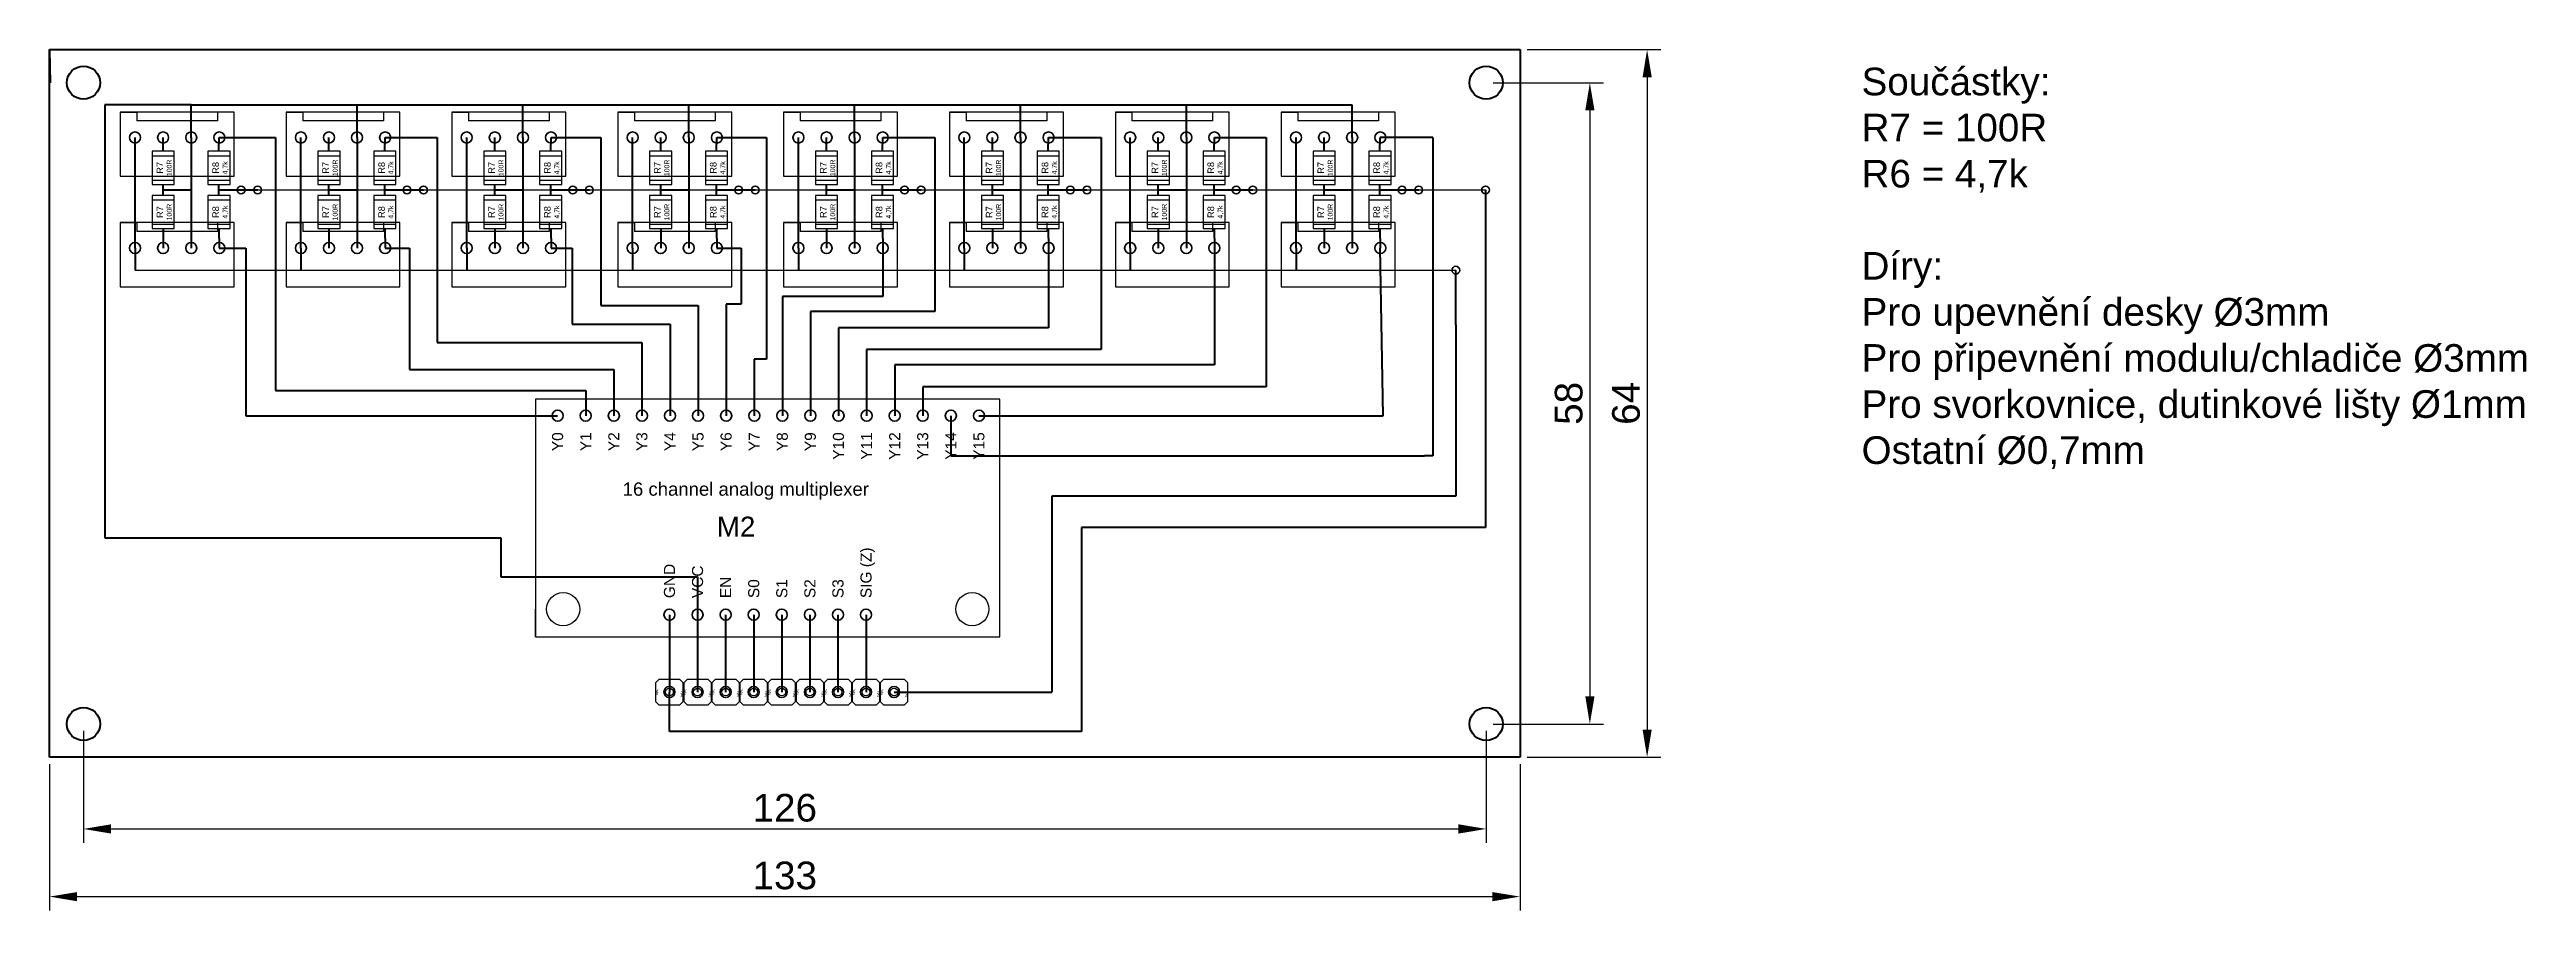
# Paper-space layout 'Layout1' of a CAD drawing. Header units: millimetres. Extents: x 8 to 232, y 110 to 188.
import ezdxf
from ezdxf.enums import TextEntityAlignment as Align

# ---------------------------------------------------------------- set-up
doc = ezdxf.new("R2010")
doc.units = ezdxf.units.MM
for name, color, linetype, lineweight in [('Cesty', 90, 'Continuous', 106), ('Deska', 10, 'Continuous', 70), ('Díry', 106, 'Continuous', 35), ('Díry-šrouby', 10, 'Continuous', 70)]:
    doc.layers.add(name, color=color, linetype=linetype, lineweight=lineweight)
for name, color, linetype in [('Drátové propojky', 172, 'Continuous'), ('Díry-poznámky', 40, 'Continuous'), ('SMD součástky', 172, 'Continuous'), ('Součástky', 212, 'Continuous')]:
    doc.layers.add(name, color=color, linetype=linetype)
doc.layers.add('Poznámky', color=7, linetype='Continuous', lineweight=70, true_color=0xe98707)
doc.styles.get("Standard").update_dxf_attribs({"font": 'arial.ttf'})
doc.dimstyles.new('ISO-25', dxfattribs={"dimtxt": 2.5, "dimasz": 2.5, "dimexe": 1.25, "dimexo": 0.625, "dimtad": 1, "dimtxsty": 'Standard', "dimcen": 2.5, "dimadec": 0, "dimazin": 0, "dimtfac": 1, "dimtmove": 0, "dimatfit": 3, "dimfxl": 1, "dimarcsym": 0})

# ---------------------------------------------------------------- blocks, each defined once
blk = doc.blocks.new('*U152')
blk.add_circle((0, 0), 0.5)
blk = doc.blocks.new('*U153')
at = {"color": 0, "linetype": 'ByBlock', "lineweight": -2, "transparency": 16777216}
for p in [(-17.78, 0), (-15.24, 0), (-12.7, 0), (-10.16, 0), (-7.62, 0), (-5.08, 0), (-2.54, 0), (0, 0)]:
    blk.add_blockref('*U152', p, dxfattribs=at)
blk = doc.blocks.new('*U154')
blk.add_circle((0, 0), 0.5)
blk = doc.blocks.new('*U155')
at = {"color": 0, "linetype": 'ByBlock', "lineweight": -2, "transparency": 16777216}
for p in [(0, 0), (2.54, 0), (5.08, 0), (7.62, 0), (10.16, 0), (12.7, 0), (15.24, 0), (17.78, 0), (20.32, 0), (22.86, 0), (25.4, 0), (27.94, 0), (30.48, 0), (33.02, 0), (35.56, 0), (38.1, 0)]:
    blk.add_blockref('*U154', p, dxfattribs=at)
blk = doc.blocks.new('16-ch-analog-multiplexer')
for p, q in [((42, 21.5), (0, 21.5)), ((0, 21.5), (0, 0)), ((0, 21.5), (0, 20)), ((42, 0), (42, 21.5)), ((0, 0), (0, 2.5)), ((0, 0), (0, 2)), ((0, 0), (42, 0))]:
    blk.add_line(p, q)
for centre in [(2.5, 2.5), (39.5, 2.5)]:
    blk.add_circle(centre, 1.5)
for name, p in [('*U155', (2, 20)), ('*U153', (29.89, 2))]:
    blk.add_blockref(name, p)
at = {"char_height": 1, "rotation": 90}
for s, width, insert, attachment_point in [('Y0', 2.1173, (2, 18.5), 6), ('Y1', 2.1173, (4.54, 18.5), 6), ('Y2', 2.1173, (7.08, 18.5), 6), ('Y3', 2.1173, (9.62, 18.5), 6), ('Y4', 2.1173, (12.16, 18.5), 6), ('Y5', 2.1173, (14.7, 18.5), 6), ('Y6', 2.1173, (17.24, 18.5), 6), ('Y7', 2.1173, (19.78, 18.5), 6), ('Y8', 2.1173, (22.32, 18.5), 6), ('Y9', 2.1173, (24.86, 18.5), 6), ('Y10', 2.1173, (27.4, 18.5), 6), ('Y11', 2.1173, (29.94, 18.5), 6), ('Y12', 2.1173, (32.48, 18.5), 6), ('Y13', 2.1173, (35.02, 18.5), 6), ('Y14', 2.1173, (37.56, 18.5), 6), ('Y15', 2.1173, (40.1, 18.5), 6), ('SIG (Z)', 4.8487, (29.39, 3.5), 1), ('GND', 2.1173, (11.61, 3.5), 1), ('VCC', 2.1173, (14.15, 3.5), 1), ('EN', 2.1173, (16.69, 3.5), 1), ('S0', 2.1173, (19.23, 3.5), 1), ('S1', 2.1173, (21.77, 3.5), 1), ('S2', 2.1173, (24.31, 3.5), 1), ('S3', 2.1173, (26.85, 3.5), 1)]:
    blk.add_mtext_dynamic_manual_height_columns(s, width=width, gutter_width=9, heights=[0], dxfattribs=dict(at, insert=insert, attachment_point=attachment_point))
at = {"insert": (7.88, 13.96), "char_height": 1.2, "attachment_point": 1}
blk.add_mtext_dynamic_manual_height_columns('16 channel analog multiplexer', width=28.0301, gutter_width=9, heights=[0], dxfattribs=at)
blk.add_attdef('CISLO', (16.39, 9.07), '', height=1.8)
blk = doc.blocks.new('*U157')
blk.add_circle((0, 0), 0.5)
blk = doc.blocks.new('*U158')
at = {"color": 0, "linetype": 'ByBlock', "lineweight": -2, "transparency": 16777216}
for p in [(-7.62, 0), (-5.08, 0), (-2.54, 0), (0, 0)]:
    blk.add_blockref('*U157', p, dxfattribs=at)
blk = doc.blocks.new('4-pin-fan-connector')
for p, q in [((8.96, 2.3), (-1.34, 2.3)), ((-1.34, 2.3), (-1.34, -3.5)), ((-1.34, 2.3), (0.16, 2.3)), ((0.16, 2.3), (0.16, 1.5)), ((8.96, 2.3), (7.46, 2.3)), ((7.46, 2.3), (7.46, 1.5)), ((8.96, -3.5), (8.96, 2.3)), ((7.46, 1.5), (0.16, 1.5)), ((8.96, -3.5), (8.96, 0)), ((-1.34, -3.5), (8.96, -3.5))]:
    blk.add_line(p, q)
blk.add_blockref('*U158', (7.62, 0))
blk = doc.blocks.new('*U399')
at = {"layer": 'Součástky', "rotation": 180}
blk.add_blockref('4-pin-fan-connector', (3.81, -0.6), dxfattribs=at)
blk = doc.blocks.new('*U400')
at = {"layer": 'Součástky', "color": 0, "linetype": 'ByBlock', "lineweight": -2, "transparency": 16777216}
for p in [(0, 10), (15, 10), (30, 10), (45, 10), (60, 10), (75, 10), (90, 10), (105, 10), (0, 0), (15, 0), (30, 0), (45, 0), (60, 0), (75, 0), (90, 0), (105, 0)]:
    blk.add_blockref('*U399', p, dxfattribs=at)
blk = doc.blocks.new('Rezistor SMD')
for p, q in [((2.8, 1), (-0.2, 1)), ((-0.2, 1), (-0.2, -1)), ((0.2, 1), (0.2, -1)), ((2.8, 1), (2.3, 1)), ((2.8, 1), (2.4, 1)), ((2.4, 1), (2.4, -1)), ((2.8, -1), (2.8, 1)), ((-0.2, -1), (2.8, -1))]:
    blk.add_line(p, q)
for tag, height, p in [('R', 0.6, (1.3, 0)), ('VALUE', 0.45, (1.3, -0.78))]:
    blk.add_attdef(tag, text='', height=height).set_placement(p, align=Align.CENTER)
blk = doc.blocks.new('*U401')
at = {"layer": 'SMD součástky', "rotation": 90}
for p, values in [((-1.24, -1.3), {'R': 'R7', 'VALUE': '100R'}), ((3.81, -1.3), {'R': 'R8', 'VALUE': '4,7k'})]:
    blk.add_blockref('Rezistor SMD', p, dxfattribs=at).add_auto_attribs(values)
blk = doc.blocks.new('*U402')
at = {"layer": 'Součástky', "color": 0, "linetype": 'ByBlock', "lineweight": -2, "transparency": 16777216}
for p in [(0, 0), (15, 0), (30, 0), (45, 0), (60, 0), (75, 0), (90, 0), (105, 0), (0, -4), (15, -4), (30, -4), (45, -4), (60, -4), (75, -4), (90, -4), (105, -4)]:
    blk.add_blockref('*U401', p, dxfattribs=at)
blk = doc.blocks.new('*U383')
at = {"layer": 'Cesty'}
for p, q in [((1.27, 5), (1.27, -5)), ((-1.27, 0.26), (1.27, 0.26))]:
    blk.add_line(p, q, dxfattribs=at)
blk = doc.blocks.new('*U384')
at = {"layer": 'Cesty', "color": 0, "linetype": 'ByBlock', "lineweight": -2, "transparency": 16777216}
for p in [(0, 0), (15, 0), (30, 0), (45, 0), (60, 0), (75, 0), (90, 0), (105, 0)]:
    blk.add_blockref('*U383', p, dxfattribs=at)
blk = doc.blocks.new('*U385')
at = {"layer": 'Cesty'}
for p, q in [((-3.81, -5), (-3.81, 5)), ((-1.27, 3.76), (-1.27, 5)), ((3.78, 3.76), (3.81, 5)), ((-1.27, -3.24), (-1.27, -5)), ((3.78, -3.24), (3.81, -5))]:
    blk.add_line(p, q, dxfattribs=at)
blk = doc.blocks.new('*U386')
at = {"layer": 'Cesty', "color": 0, "linetype": 'ByBlock', "lineweight": -2, "transparency": 16777216}
for p in [(0, 0), (15, 0), (30, 0), (45, 0), (60, 0), (75, 0), (90, 0), (105, 0)]:
    blk.add_blockref('*U385', p, dxfattribs=at)
blk = doc.blocks.new('*U387')
at = {"layer": 'Cesty'}
for p, q in [((-1.925, 0), (0.075, 0)), ((0.075, 0), (1.575, 0))]:
    blk.add_line(p, q, dxfattribs=at)
at = {"layer": 'Díry'}
for centre in [(0.075, 0), (1.575, 0)]:
    blk.add_circle(centre, 0.35, dxfattribs=at)
blk = doc.blocks.new('*U388')
at = {"layer": 'Díry', "color": 0, "linetype": 'ByBlock', "lineweight": -2, "transparency": 16777216}
for p in [(0, 0), (15, 0), (30, 0), (45, 0), (60, 0), (75, 0), (90, 0), (105, 0)]:
    blk.add_blockref('*U387', p, dxfattribs=at)
blk = doc.blocks.new('*U389')
at = {"layer": 'Drátové propojky'}
blk.add_line((-6.75, 0), (6.75, 0), dxfattribs=at)
blk = doc.blocks.new('*U390')
at = {"layer": 'Drátové propojky', "color": 0, "linetype": 'ByBlock', "lineweight": -2, "transparency": 16777216}
for p in [(0, 0), (15, 0), (30, 0), (45, 0), (60, 0), (75, 0), (90, 0)]:
    blk.add_blockref('*U389', p, dxfattribs=at)
blk = doc.blocks.new('*U391')
at = {"layer": 'Cesty'}
blk.add_line((0, -1.48), (0, 1.48), dxfattribs=at)
blk = doc.blocks.new('*U392')
at = {"layer": 'Cesty', "color": 0, "linetype": 'ByBlock', "lineweight": -2, "transparency": 16777216}
for p in [(0, 0), (15, 0), (30, 0), (45, 0), (60, 0), (75, 0), (90, 0), (105, 0)]:
    blk.add_blockref('*U391', p, dxfattribs=at)
blk = doc.blocks.new('*U393')
at = {"layer": 'Cesty'}
blk.add_line((0, 1), (0, -1), dxfattribs=at)
blk = doc.blocks.new('*U394')
at = {"layer": 'Cesty', "color": 0, "linetype": 'ByBlock', "lineweight": -2, "transparency": 16777216}
for p in [(0, 0), (15, 0), (30, 0), (45, 0), (60, 0), (75, 0), (90, 0), (105, 0)]:
    blk.add_blockref('*U393', p, dxfattribs=at)
blk = doc.blocks.new('Oboustraný kolík přímý (1pin)')
for p, q in [((-2.5, -0.3), (-2.2, 0)), ((-0.3, 0), (-2.2, 0)), ((-0.3, 0), (0, -0.3)), ((-2.5, -0.3), (-2.5, -2)), ((-2.5, -2), (-2.2, -2.3)), ((0, -2), (-0.3, -2.3)), ((0, -2), (0, -0.3)), ((-2.2, -2.3), (-0.3, -2.3))]:
    blk.add_line(p, q)
blk.add_circle((-1.25, -1.15), 0.35)
at = {"char_height": 0.2, "attachment_point": 1}
for insert, rotation in [((-2.24, -0.84), 270), ((-0.24, -1.61), 90)]:
    blk.add_mtext_dynamic_manual_height_columns('řada', width=0.3606, gutter_width=12.5, heights=[0], dxfattribs=dict(at, insert=insert, rotation=rotation))
blk = doc.blocks.new('Oboustraný kolík přímý')
at = {"layer": 'Součástky'}
blk.add_blockref('Oboustraný kolík přímý (1pin)', (0, 0), dxfattribs=at)
blk = doc.blocks.new('*U395')
at = {"layer": 'Cesty'}
blk.add_blockref('Oboustraný kolík přímý', (1.25, 1.15), dxfattribs=at)
blk = doc.blocks.new('*U396')
at = {"layer": 'Cesty', "color": 0, "linetype": 'ByBlock', "lineweight": -2, "transparency": 16777216}
for p in [(0, 0), (2.54, 0), (5.08, 0), (7.62, 0), (10.16, 0), (12.7, 0), (15.24, 0), (17.78, 0), (20.32, 0)]:
    blk.add_blockref('*U395', p, dxfattribs=at)
blk = doc.blocks.new('*U403')
at = {"layer": 'Díry'}
blk.add_circle((0, 0), 0.5, dxfattribs=at)
blk = doc.blocks.new('*U404')
at = {"layer": 'Díry', "color": 0, "linetype": 'ByBlock', "lineweight": -2, "transparency": 16777216}
for p in [(0, 0), (2.54, 0), (5.08, 0), (7.62, 0), (0, -10), (2.54, -10), (5.08, -10), (7.62, -10)]:
    blk.add_blockref('*U403', p, dxfattribs=at)
blk = doc.blocks.new('*U397')
at = {"layer": 'Díry'}
blk.add_blockref('*U404', (0, 0), dxfattribs=at)
blk = doc.blocks.new('*U398')
at = {"layer": 'Díry', "color": 0, "linetype": 'ByBlock', "lineweight": -2, "transparency": 16777216}
for p in [(0, 0), (15, 0), (30, 0), (45, 0), (60, 0), (75, 0), (90, 0), (105, 0)]:
    blk.add_blockref('*U397', p, dxfattribs=at)
blk = doc.blocks.new('*D405')
at = {"layer": 'Defpoints', "color": 0, "lineweight": 0, "transparency": 16777216}
for p in [(138.1, 184.67), (138.1, 126.67), (147.48, 126.67)]:
    blk.add_point(p, dxfattribs=at)
at = {"layer": 'Poznámky', "color": 0, "lineweight": -2, "transparency": 16777216}
for p, q in [((138.73, 184.67), (148.73, 184.67)), ((147.48, 182.17), (147.48, 129.17)), ((138.73, 126.67), (148.73, 126.67))]:
    blk.add_line(p, q, dxfattribs=at)
at = {"layer": 'Poznámky', "color": 0, "lineweight": 0, "transparency": 16777216}
for points in [[(147.07, 182.17), (147.9, 182.17), (147.48, 184.67)], [(147.07, 129.17), (147.9, 129.17), (147.48, 126.67)]]:
    blk.add_solid(points, dxfattribs=at)
at = {"layer": 'Poznámky', "color": 0, "lineweight": 0, "transparency": 16777216, "insert": (145.58, 155.67), "char_height": 2.5, "attachment_point": 5, "rotation": 90}
blk.add_mtext('58', dxfattribs=at)
blk = doc.blocks.new('*D406')
at = {"layer": 'Defpoints', "color": 0, "lineweight": 0, "transparency": 16777216}
for p in [(141.17, 187.67), (141.17, 123.67), (152.66, 123.67)]:
    blk.add_point(p, dxfattribs=at)
at = {"layer": 'Poznámky', "color": 0, "lineweight": -2, "transparency": 16777216}
for p, q in [((141.8, 187.67), (153.91, 187.67)), ((152.66, 185.17), (152.66, 126.17)), ((141.8, 123.67), (153.91, 123.67))]:
    blk.add_line(p, q, dxfattribs=at)
at = {"layer": 'Poznámky', "color": 0, "lineweight": 0, "transparency": 16777216}
for points in [[(152.25, 185.17), (153.08, 185.17), (152.66, 187.67)], [(152.25, 126.17), (153.08, 126.17), (152.66, 123.67)]]:
    blk.add_solid(points, dxfattribs=at)
at = {"layer": 'Poznámky', "color": 0, "lineweight": 0, "transparency": 16777216, "insert": (150.76, 155.67), "char_height": 2.5, "attachment_point": 5, "rotation": 90}
blk.add_mtext('64', dxfattribs=at)
blk = doc.blocks.new('*D407')
at = {"layer": 'Defpoints', "color": 0, "lineweight": 0, "transparency": 16777216}
for p in [(11.24, 126.67), (138.1, 126.67), (138.1, 117.18)]:
    blk.add_point(p, dxfattribs=at)
at = {"layer": 'Poznámky', "color": 0, "lineweight": -2, "transparency": 16777216}
for p, q in [((11.24, 126.05), (11.24, 115.93)), ((138.1, 126.05), (138.1, 115.93)), ((13.74, 117.18), (135.6, 117.18))]:
    blk.add_line(p, q, dxfattribs=at)
at = {"layer": 'Poznámky', "color": 0, "lineweight": 0, "transparency": 16777216}
for points in [[(13.74, 117.6), (13.74, 116.76), (11.24, 117.18)], [(135.6, 117.6), (135.6, 116.76), (138.1, 117.18)]]:
    blk.add_solid(points, dxfattribs=at)
at = {"layer": 'Poznámky', "color": 0, "lineweight": 0, "transparency": 16777216, "insert": (74.67, 119.08), "char_height": 2.5, "attachment_point": 5}
blk.add_mtext('126', dxfattribs=at)
blk = doc.blocks.new('*D408')
at = {"layer": 'Defpoints', "color": 0, "lineweight": 0, "transparency": 16777216}
for p in [(8.17, 123.67), (141.17, 123.67), (141.17, 111.06)]:
    blk.add_point(p, dxfattribs=at)
at = {"layer": 'Poznámky', "color": 0, "lineweight": -2, "transparency": 16777216}
for p, q in [((8.17, 123.05), (8.17, 109.81)), ((141.17, 123.05), (141.17, 109.81)), ((10.67, 111.06), (138.67, 111.06))]:
    blk.add_line(p, q, dxfattribs=at)
at = {"layer": 'Poznámky', "color": 0, "lineweight": 0, "transparency": 16777216}
for points in [[(10.67, 111.47), (10.67, 110.64), (8.17, 111.06)], [(138.67, 111.47), (138.67, 110.64), (141.17, 111.06)]]:
    blk.add_solid(points, dxfattribs=at)
at = {"layer": 'Poznámky', "color": 0, "lineweight": 0, "transparency": 16777216, "insert": (74.67, 112.96), "char_height": 2.5, "attachment_point": 5}
blk.add_mtext('133', dxfattribs=at)

psp = doc.layouts.get("Layout1")

# ---------------------------------------------------------------- linework, layer by layer
at = {"layer": 'Cesty'}
for p, q in [((20.987, 182.672), (13.174, 182.672)), ((13.174, 182.672), (13.174, 143.517)), ((20.987, 182.672), (125.987, 182.672)), ((23.527, 179.716), (28.622, 179.716)), ((28.622, 179.716), (28.622, 156.839)), ((38.527, 179.716), (43.245, 179.716)), ((43.245, 179.716), (43.245, 161.181)), ((53.527, 179.716), (58.023, 179.716)), ((58.023, 179.716), (58.023, 164.536)), ((68.527, 179.716), (73.017, 179.716)), ((73.017, 179.716), (73.017, 159.656)), ((83.527, 179.716), (88.246, 179.716)), ((88.246, 179.716), (88.246, 163.969)), ((98.527, 179.716), (103.275, 179.716)), ((103.275, 179.716), (103.275, 160.528)), ((113.527, 179.716), (118.207, 179.716)), ((118.207, 179.716), (118.207, 157.178)), ((133.285, 179.716), (128.527, 179.716)), ((133.285, 179.716), (133.285, 150.939)), ((18.447, 174.471), (18.447, 175.471)), ((23.499, 174.471), (23.499, 175.471)), ((33.447, 174.471), (33.447, 175.471)), ((38.499, 174.471), (38.499, 175.471)), ((48.447, 174.471), (48.447, 175.471)), ((53.499, 174.471), (53.499, 175.471)), ((63.447, 174.471), (63.447, 175.471)), ((68.499, 174.471), (68.499, 175.471)), ((78.447, 174.471), (78.447, 175.471)), ((83.499, 174.471), (83.499, 175.471)), ((93.447, 174.471), (93.447, 175.471)), ((98.499, 174.471), (98.499, 175.471)), ((108.447, 174.471), (108.447, 175.471)), ((113.499, 174.471), (113.499, 175.471)), ((123.447, 174.471), (123.447, 175.471)), ((128.499, 174.471), (128.499, 175.471)), ((138.049, 174.971), (138.049, 144.453)), ((23.527, 169.716), (25.925, 169.716)), ((25.925, 169.716), (25.925, 154.557)), ((38.527, 169.716), (40.717, 169.716)), ((40.717, 169.716), (40.717, 158.739)), ((53.527, 169.716), (55.454, 169.716)), ((55.454, 169.716), (55.454, 162.824)), ((68.527, 169.716), (70.737, 169.716)), ((70.737, 169.716), (70.737, 164.648)), ((83.527, 169.716), (83.527, 165.326)), ((98.527, 169.716), (98.527, 162.515)), ((113.527, 169.716), (113.527, 159.161)), ((128.774, 154.557), (128.527, 169.716)), ((135.358, 162.773), (135.358, 167.716)), ((58.023, 164.536), (66.829, 164.536)), ((66.829, 164.536), (66.829, 154.557)), ((70.737, 164.648), (69.369, 164.648)), ((69.369, 164.648), (69.369, 154.557)), ((83.527, 165.326), (74.449, 165.326)), ((74.449, 165.326), (74.449, 154.557)), ((88.246, 163.969), (76.989, 163.969)), ((76.989, 163.969), (76.989, 154.557)), ((55.454, 162.824), (64.289, 162.824)), ((64.289, 162.824), (64.289, 154.557)), ((98.527, 162.515), (79.529, 162.515)), ((79.529, 162.515), (79.529, 154.557)), ((135.358, 162.773), (135.358, 147.274)), ((43.245, 161.181), (61.749, 161.181)), ((61.749, 161.181), (61.749, 154.557)), ((73.017, 159.656), (71.909, 159.656)), ((71.909, 159.656), (71.909, 154.557)), ((103.275, 160.528), (82.069, 160.528)), ((82.069, 160.528), (82.069, 154.557)), ((113.527, 159.161), (84.609, 159.161)), ((84.609, 159.161), (84.609, 154.557)), ((28.622, 156.839), (56.669, 156.839)), ((40.717, 158.739), (59.209, 158.739)), ((56.669, 156.839), (56.669, 154.557)), ((59.209, 158.739), (59.209, 154.557)), ((118.207, 157.178), (87.149, 157.178)), ((87.149, 157.178), (87.149, 154.557)), ((25.925, 154.557), (54.129, 154.557)), ((89.689, 154.557), (89.689, 150.939)), ((92.229, 154.557), (128.774, 154.557)), ((89.689, 150.939), (132.525, 150.939)), ((133.285, 150.939), (132.525, 150.939)), ((135.358, 147.274), (98.82, 147.274)), ((98.82, 147.274), (98.82, 129.557)), ((13.174, 143.517), (48.998, 143.517)), ((48.998, 143.517), (48.998, 139.992)), ((138.049, 144.453), (101.509, 144.453)), ((101.509, 144.453), (101.509, 125.999)), ((48.998, 139.992), (66.779, 139.992)), ((66.779, 139.992), (66.779, 136.557)), ((64.239, 136.557), (64.239, 129.557)), ((66.779, 136.557), (66.779, 129.557)), ((69.319, 136.557), (69.319, 129.557)), ((71.859, 136.557), (71.859, 129.557)), ((74.399, 136.557), (74.399, 129.557)), ((76.939, 136.557), (76.939, 129.557)), ((79.479, 136.557), (79.479, 129.557)), ((82.019, 136.557), (82.019, 129.557)), ((64.239, 125.999), (64.239, 129.557)), ((84.559, 129.557), (98.82, 129.557)), ((101.509, 125.999), (64.239, 125.999))]:
    psp.add_line(p, q, dxfattribs=at)
at = {"layer": 'Deska'}
for p, q in [((8.174, 182.672), (8.174, 187.672)), ((8.174, 187.672), (141.174, 187.672)), ((8.174, 123.672), (8.174, 187.672)), ((141.174, 187.672), (141.174, 123.672)), ((141.174, 123.672), (8.174, 123.672))]:
    psp.add_line(p, q, dxfattribs=at)
at = {"layer": 'Drátové propojky'}
for p, q in [((131.999, 174.971), (138.049, 174.971)), ((15.907, 167.716), (120.907, 167.716)), ((120.907, 167.716), (135.358, 167.716))]:
    psp.add_line(p, q, dxfattribs=at)
at = {"layer": 'Díry'}
for centre, radius in [((138.049, 174.971), 0.35), ((135.358, 167.716), 0.35), ((54.129, 154.557), 0.5), ((56.669, 154.557), 0.5), ((59.209, 154.557), 0.5), ((61.749, 154.557), 0.5), ((64.289, 154.557), 0.5), ((66.829, 154.557), 0.5), ((69.369, 154.557), 0.5), ((71.909, 154.557), 0.5), ((74.449, 154.557), 0.5), ((76.989, 154.557), 0.5), ((79.529, 154.557), 0.5), ((82.069, 154.557), 0.5), ((84.609, 154.557), 0.5), ((87.149, 154.557), 0.5), ((89.689, 154.557), 0.5), ((92.229, 154.557), 0.5), ((64.239, 136.557), 0.5), ((66.779, 136.557), 0.5), ((69.319, 136.557), 0.5), ((71.859, 136.557), 0.5), ((74.399, 136.557), 0.5), ((76.939, 136.557), 0.5), ((79.479, 136.557), 0.5), ((82.019, 136.557), 0.5), ((64.239, 129.557), 0.5), ((66.779, 129.557), 0.5), ((69.319, 129.557), 0.5), ((71.859, 129.557), 0.5), ((74.399, 129.557), 0.5), ((76.939, 129.557), 0.5), ((79.479, 129.557), 0.5), ((82.019, 129.557), 0.5), ((84.559, 129.557), 0.5)]:
    psp.add_circle(centre, radius, dxfattribs=at)
at = {"layer": 'Díry-poznámky'}
for centre in [(54.629, 137.057), (91.629, 137.057)]:
    psp.add_circle(centre, 1.5, dxfattribs=at)
at = {"layer": 'Díry-šrouby'}
psp.add_line((8.174, 187.672), (8.244, 184.673), dxfattribs=at)
for centre in [(11.244, 184.673), (138.103, 184.673), (11.244, 126.671), (138.103, 126.671)]:
    psp.add_circle(centre, 1.5, dxfattribs=at)

# ---------------------------------------------------------------- block references
at = {"layer": 'Cesty'}
for name, p in [('*U392', (20.987, 181.194)), ('*U386', (19.717, 174.716)), ('*U384', (19.717, 174.716)), ('*U394', (15.907, 168.716)), ('*U396', (64.239, 129.557))]:
    psp.add_blockref(name, p, dxfattribs=at)
at = {"layer": 'Drátové propojky'}
psp.add_blockref('*U390', (33.749, 174.971), dxfattribs=at)
at = {"layer": 'Díry'}
for name, p in [('*U398', (15.907, 179.716)), ('*U388', (25.424, 174.971))]:
    psp.add_blockref(name, p, dxfattribs=at)
at = {"layer": 'Součástky', "rotation": 180}
psp.add_blockref('*U400', (124.717, 179.116), dxfattribs=at)
at = {"layer": 'Součástky'}
psp.add_blockref('*U402', (19.689, 176.971), dxfattribs=at)
psp.add_blockref('16-ch-analog-multiplexer', (52.129, 134.557), dxfattribs=at).add_auto_attribs({'CISLO': 'M2'})

# ---------------------------------------------------------------- texts
at = {"layer": 'Poznámky', "lineweight": 0, "insert": (172.055, 186.031), "char_height": 2.5, "attachment_point": 1}
psp.add_mtext_dynamic_manual_height_columns('Součástky:\\PR7 = 100R\\PR6 = 4,7k\\P\\PDíry: \\PPro upevnění desky %%C3mm\\PPro připevnění modulu/chladiče %%C3mm\\PPro svorkovnice, dutinkové lišty %%C1mm\\POstatní %%C0,7mm', width=67.35004, gutter_width=12.5, heights=[0], dxfattribs=at)

# ---------------------------------------------------------------- dimensions: what is measured, and where the dimension line sits
at = {"layer": 'Poznámky', "lineweight": 0}
for base, p1, p2, picture, middle in [((152.663, 123.672), (141.174, 187.672), (141.174, 123.672), '*D406', (150.762, 155.672)), ((147.483, 126.671), (138.103, 184.673), (138.103, 126.671), '*D405', (145.581, 155.672))]:
    dim = psp.add_linear_dim(base=base, p1=p1, p2=p2, angle=90, dimstyle='ISO-25', dxfattribs=at)
    dim.commit()
    dim.dimension.update_dxf_attribs({"geometry": picture, "text_midpoint": middle})
dim = psp.add_aligned_dim(p1=(11.244, 126.671), p2=(138.103, 126.671), distance=-9.492, text='126', dimstyle='ISO-25', dxfattribs=at)
dim.commit()
dim.dimension.update_dxf_attribs({"geometry": '*D407', "text_midpoint": (74.674, 119.081)})
dim = psp.add_linear_dim(base=(141.174, 111.056), p1=(8.174, 123.672), p2=(141.174, 123.672), dimstyle='ISO-25', dxfattribs=at)
dim.commit()
dim.dimension.update_dxf_attribs({"geometry": '*D408', "text_midpoint": (74.674, 112.959)})

doc.saveas('drawing.dxf')
